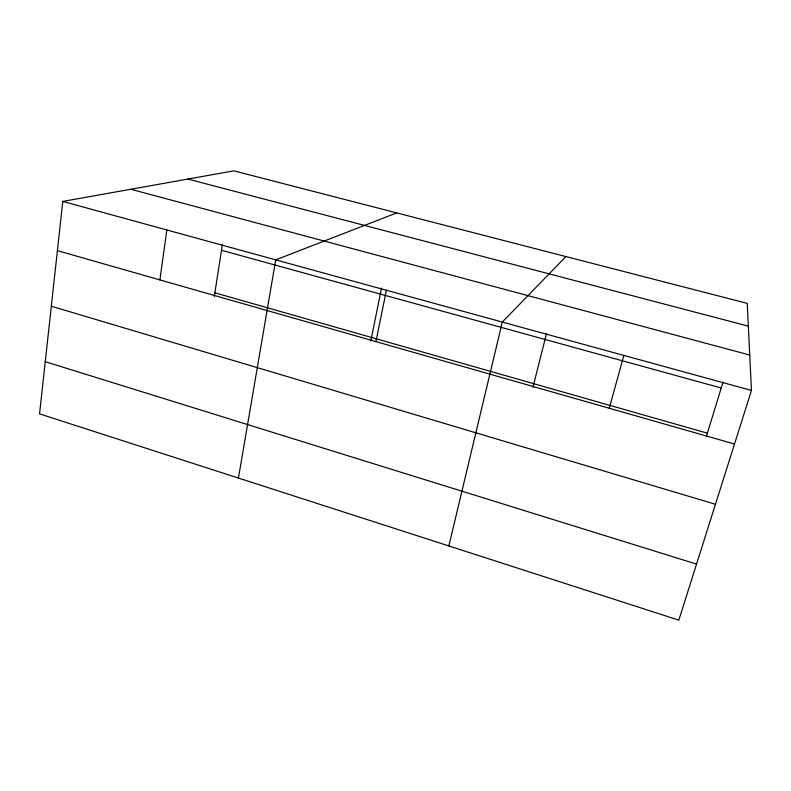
<?xml version="1.0" encoding="UTF-8"?>
<svg xmlns="http://www.w3.org/2000/svg" width="791" height="791" viewBox="0 0 791 791"><rect width="100%" height="100%" fill="white"/><g stroke="black" fill="none" stroke-linecap="round" stroke-linejoin="round"><path stroke-width="1.19" d="M62.786 201.418L39.55 413.881L678.826 620.154L751.45 390.447L747.228 303.368L233.82 170.846L62.786 201.418L751.45 390.447M159.881 279.915L166.832 229.973M214.331 296.368L222.419 244.241M238.427 478.051L275.723 259.863L396.726 212.898M370.801 341.079L381.519 288.062M375.923 341.613L386.394 290.248M448.853 545.948L502.305 322.056L565.921 256.571M532.946 387.313L546.522 333.495M609.268 408.255L623.852 355.426M706.304 436.632L723.004 382.251M187.863 179.063L748.335 326.129M130.792 189.257L749.73 355.03M221.49 250.282L721.234 388.015M214.885 292.808L707.362 433.171M57.397 250.638L734.513 444.028M51.326 306.216L715.469 504.253M45.255 361.685L696.545 564.102"/></g></svg>
